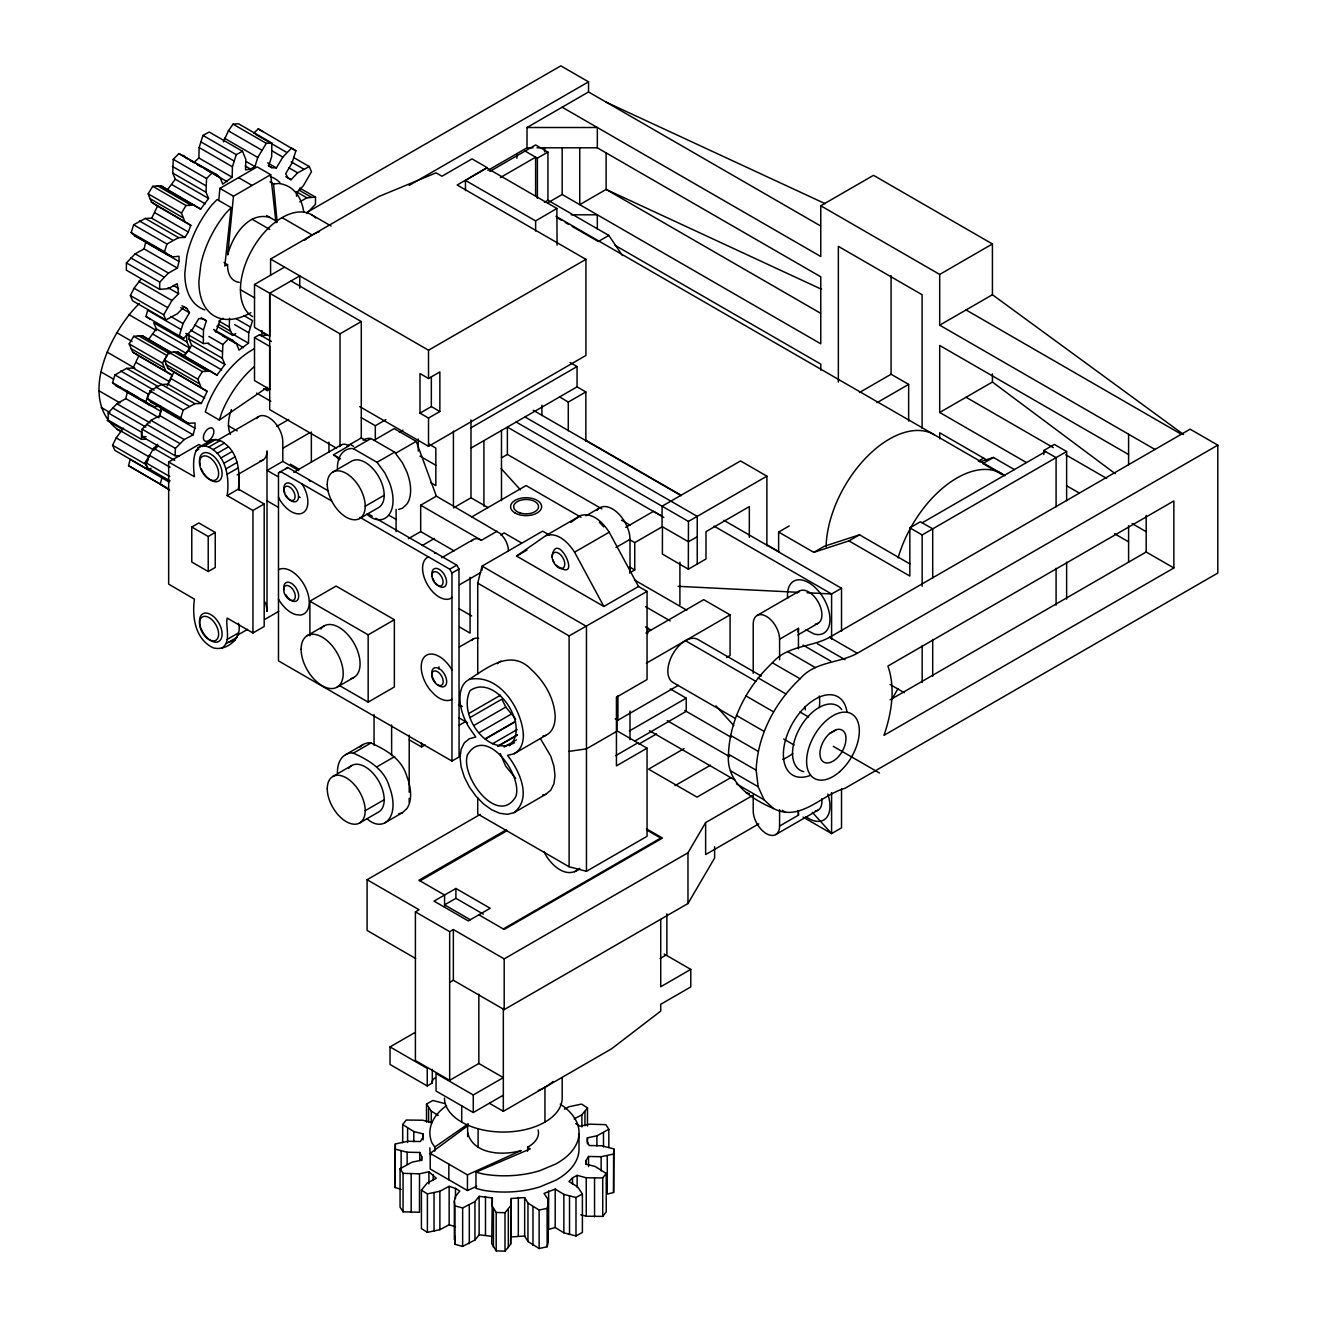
<?xml version="1.0" encoding="UTF-8"?>
<svg xmlns="http://www.w3.org/2000/svg" width="1317" height="1317" viewBox="0 0 1317 1317"><rect width="100%" height="100%" fill="white"/><g stroke="black" fill="none" stroke-linecap="round" stroke-linejoin="round"><path stroke-width="1.5" d="M220.927 648.491C232.039 642.959 225.306 627.534 227.15 618.068L252.946 632.967L264.19 626.464L264.19 503.983L252.946 510.469L227.15 495.587C229.718 477.972 226.442 455.781 208.761 447.072C191.146 440.421 193.072 466.811 194.455 476.705L168.658 462.004L168.658 584.122L194.455 599.186C191.87 616.85 195.212 639.206 213.058 647.783C226.508 651.717 243.151 637.856 238.41 623.221M227.15 495.587L238.41 489.084C240.27 472.787 238.723 453.575 224.318 443.105C219.33 438.89 210.045 437.392 206.851 444.488M259.976 460.966A19.887 11.474 60 0 0 267.005 450.974L267.005 611.401A19.887 11.474 60 0 0 265.129 602.198M299.766 288.16L299.766 275.895L269.705 293.247L269.705 409.636L336.493 448.208M331.719 501.053L280.702 471.601L278.48 472.885L278.48 660.887L451.961 761.061L459.09 756.946L458.975 568.993L456.736 565.141L375.872 518.322M328.937 452.274L328.937 442.183M340.016 446.15L340.016 333.827L361.286 321.562L361.286 437.952L347.112 446.134M391.626 755.514L391.626 724.992M409.192 802.349L409.192 798.283M409.192 792.175L409.225 735.149M418.263 451.105L418.263 439.005M451.961 761.061L451.961 573.043L449.739 569.191L359.936 517.334M453.427 507.918L470.992 497.777L470.992 419.975M483.899 506.222L483.899 440.652M501.497 500.674L501.481 430.494M629.477 573.01L634.745 569.981L634.745 542.637L662.451 526.635L662.385 554.045L688.33 569.191L705.994 558.984L705.994 531.624L749.324 506.601L749.324 537.32M647.651 633.642L647.651 627.501M525.104 417.045L697.253 516.379L697.22 536.694L688.445 541.748L662.056 526.537L662.089 506.222L740.533 460.934L766.889 476.161L688.462 521.433L688.33 569.191M159.637 289.361L159.719 282.118L168.461 273.063L177.383 268.075L178.997 261.49L145.71 242.262L144.08 248.864L135.174 253.852L126.432 262.89L126.333 270.15L159.637 289.361L168.263 288.67L177.186 283.682L178.585 293.757L171.951 300.523L163.67 314.763L165.876 319.982L177.515 313.66L184.117 306.795L187.228 308.754L189.5 312.771L183.063 323.603L179.277 335.72L183.59 338.436L192.348 329.431L198.785 318.599L203.295 318.862L206.407 320.805L203.476 329.974L203.328 343.523L208.827 343.161M178.997 261.49L179.063 256.272L172.511 256.881L168.033 255.037L134.729 235.809L131.173 232.566L133.626 224.795L145.265 218.424L151.702 218.21L184.989 237.422L188.282 232.006L190.833 225.339L151.455 202.094L148.162 193.829L152.723 186.29L161.267 185.878L200.645 209.123L208.58 198.455L206.028 192.266L206.555 178.536L212.185 172.823L216.614 174.601L220.268 177.844L222.721 184.133L232.171 177.202L232.434 166.765L236.27 154.649L242.493 151.257L245.835 159.472L245.571 169.909L250.444 169.053L254.938 166.601L257.77 157.447L266.314 143.355L271.829 143.01L271.681 156.542L268.75 165.712L271.845 167.671L276.372 167.917L282.809 157.085L291.567 148.08L295.881 150.796L292.078 162.913L285.641 173.745L287.929 177.779L291.041 179.721L297.626 172.856L309.265 166.551L311.47 171.753L303.19 185.993L296.555 192.776L296.506 196.249M224.071 262.445L227.578 264.865A34.028 19.64 -60 0 0 239.299 282.348M299.749 188.051L315.52 197.155L315.421 204.415L306.68 213.453M193.912 162.468L198.867 157.974L199.13 147.537L202.966 135.421L209.205 132.029L242.493 151.257M235.776 333.58L232.648 335.275L230.64 331.291L229.323 327.044L229.537 318.352M213.65 329.464L232.928 340.593L236.566 343.836L239.035 350.108L248.485 343.161L248.732 332.74L252.551 320.607L243.793 315.553M262.017 330.616L261.885 335.835L266.775 334.962L261.507 331.933M270.397 389.108A34.028 19.64 -60 0 0 267.252 390.589L267.335 387.313L219.379 420.057L205.32 411.941L207.609 404.698A74.575 43.049 -60 0 1 253.967 348.923M175.128 455.731L141.841 436.503L142.088 429.161L150.928 420.337L159.834 415.612L161.579 408.994L194.883 428.223L193.122 434.84L184.215 439.565L175.391 448.389L175.128 455.731L179.441 455.912M194.883 428.223L195.064 422.938L188.578 423.317L184.199 421.275L150.912 402.047L147.471 398.623L149.973 390.853L161.629 384.465L168.066 384.218L201.353 403.446L207.181 391.363L167.802 368.134L164.493 359.887L169.053 352.33L177.597 351.902L216.976 375.131L224.911 364.447L222.343 358.273L222.853 344.544L228.483 338.831L232.928 340.593M401.142 1189.366L395.018 1187.506L395.33 1143.963L407.776 1141.279L420.37 1141.526L422.806 1137.559L423.02 1133.888L413.818 1131.55L402.689 1124.537L406.179 1120.043L422.658 1120.224L431.795 1122.644M395.018 1187.506L395.33 1143.963M395.018 1149.05L407.134 1152.227L419.728 1152.474L421.687 1156.524L421.473 1160.195L412.023 1162.17L400.072 1168.722L400.072 1207.162L403.051 1211.788L419.497 1212.266L419.497 1173.809L428.898 1171.751L436.306 1178.254L427.037 1183.193L421.424 1190.156L421.424 1228.596L427.399 1232.35L439.878 1229.699L449.146 1224.761L455.484 1226.851M575.71 1123.549L580.007 1126.233L589.407 1124.175L605.869 1124.652L608.833 1129.262L596.897 1135.83L587.448 1137.806L587.234 1141.46L589.176 1145.527L601.77 1145.774L613.887 1148.934L613.59 1154.021L601.128 1156.721L588.534 1156.474L586.114 1160.442L585.884 1164.096L595.086 1166.45L606.232 1173.447L606.232 1211.903L602.725 1216.398L586.246 1216.217L580.764 1214.768M607.269 1155.651L607.269 1194.107L613.59 1192.478L613.887 1148.934M606.232 1173.447L602.725 1177.941L586.246 1177.777L577.126 1175.34L572.5 1177.875L568.96 1181.547L577.636 1186.831L582.394 1193.992L575.99 1197.499L563.857 1194.371L555.198 1189.086L544.02 1193.449L547.724 1198.832L548.251 1203.656L547.131 1208.348L539.13 1210.06L527.952 1203.079L524.66 1197.597L511.259 1198.486L510.65 1244.203L505.004 1251.15L496.196 1250.903L491.718 1243.676L492.311 1197.96L479.125 1196.33L474.943 1201.614L462.646 1207.936L454.925 1205.845L454.349 1201.12L455.452 1196.346L459.781 1191.111L455.484 1188.411L449.146 1186.321L439.878 1191.243L427.399 1193.893L421.424 1190.156M510.65 1244.203L511.259 1198.486M218.737 200.53L219.923 188.38L257.177 166.88L270.709 174.684L276.01 222.754M270.709 174.684L233.471 196.2L227.726 254.889C232.088 236.665 248.222 211.164 269.919 217.47M119.995 431.252C76.172 401.125 109.986 332.394 139.19 303.601M728.466 754.213C729.832 719.362 747.2 686.47 772.371 662.797C787.582 645.198 811.107 647.52 829.595 637.313L1190.124 429.161L1217.813 445.146L1217.813 573.043L845.004 788.29C821.248 794.892 800.374 822.368 773.507 808.539C750.789 798.645 725.98 782.446 728.466 754.213L756.156 770.198L758.164 786.743L764.09 799.814L773.507 808.539M756.156 770.198C757.522 735.33 774.89 702.455 800.061 678.782C815.272 661.183 838.797 663.488 857.268 653.298L1217.813 445.146M204.859 309.907A74.575 43.049 -60 0 1 184.841 272.8L186.849 255.926A74.575 43.049 -60 0 1 211.889 204.925L217.107 199.509L231.166 207.642L224.779 266.034L227.594 264.47M208.58 198.455L175.293 179.227L172.725 173.054L173.251 159.308L178.898 153.595L216.614 174.601M479.125 1196.33L479.125 1234.77L474.943 1240.054L462.646 1246.392L454.925 1244.302L455.089 1236.383M145.891 439.252L141.479 439.335L108.192 420.107L108.192 412.896L116.867 403.743L125.79 398.607L127.337 392.022L160.641 411.25L159.472 416.172M524.66 1197.597L524.66 1236.037L527.952 1241.519L539.13 1248.5L547.131 1246.787L548.251 1242.096L548.251 1203.656M477.725 674.288L477.725 583.151L482.055 566.112L542.653 531.13L549.502 535.081M168.922 489.265L128.556 465.691L130.185 459.435L168.988 481.956M150.286 319.208L145.973 316.508L147.669 310.219L180.972 329.448M161.975 477.906L160.164 484.195L169.613 490.138M158.978 406.245L154.04 406.821L149.512 405.076L116.209 385.848L112.571 382.704L114.941 374.933L126.597 368.365L133.066 368.019L194.932 403.677L201.353 403.446M149.512 405.076L145.874 401.932L148.245 394.162L151.126 392.186M223.347 141.89L228.384 130.86L233.027 124.144L238.525 123.782L271.829 143.01M168.033 255.037L164.477 251.794L166.913 244.007L178.569 237.653L184.989 237.422M219.379 420.057L221.668 412.814A74.575 43.049 -60 0 1 254.346 366.587M184.199 421.275L180.758 417.851L183.277 410.064L194.932 403.677M133.066 368.019L138.779 355.903L132.622 352.034L129.198 343.902L133.692 336.312L142.302 335.72L170.337 351.919M167.177 385.881L172.083 375.115L132.622 352.034M168.066 384.218L173.877 372.135L167.802 368.134M151.702 218.21L157.53 206.127L151.455 202.094M151.043 468.309L148.162 469.576L114.859 450.348L112.571 445.228L116.209 437.902L123.386 428.173M148.162 469.576L145.874 464.457L148.591 458.958M165.876 319.982L132.573 300.753L130.383 295.551L134.071 288.242L141.314 278.595M170.091 480.886L147.306 467.733L145.249 462.382L153.743 448.274L157.76 444.306M215.823 332.032L220.219 319.916L223.199 318.286M891.988 699.064L898.013 688.626M478.845 994.121L478.845 1063.494L449.673 1080.335L415.398 1060.547L415.398 911.874L449.673 931.662L453.361 929.539L504.197 958.891L687.968 852.79L705.632 822.598L753.489 794.991M449.673 982.4L453.361 980.276L504.197 1009.629L687.968 903.528L714.604 858.026L714.604 846.749M142.302 335.72L148.459 339.588L156.328 328.822L153.677 322.747L186.965 341.976L189.632 348.05L184.067 356.166M165.909 371.262L162.485 363.13L166.996 355.541L133.692 336.312M200.645 209.123L167.341 189.911L175.293 179.227M184.759 221.322L181.466 213.058L186.026 205.518L194.57 205.106M177.597 351.902L183.672 355.903L188.331 350.651L191.624 345.219L189.039 339.062L188.792 334.09M201.089 387.363L197.78 379.115L202.341 371.559L210.901 371.131M505.004 1251.15L505.004 1212.71L510.65 1205.763M574.163 1118.907L581.884 1114.791L587.481 1107.844L581.505 1104.09L569.026 1106.741L564.4 1109.21M157.991 446.019L154.04 450.134L120.736 430.922M231.166 207.642L225.948 213.041A74.575 43.049 -60 0 0 200.908 264.042L198.916 280.916A74.575 43.049 -60 0 0 250.856 312.705M253.605 133.28L258.264 128.868L295.881 150.796M285.575 468.786L287.797 467.502L328.246 490.829M451.961 597.325L450.99 598.231A23.558 13.598 60 0 1 427.449 584.633A23.558 13.598 60 0 1 427.449 557.437L428.7 557.042M366.9 818.548C373.287 825.002 383.593 827.125 389.305 818.73A39.345 22.718 60 0 0 389.305 786.611C384.317 769.161 368.892 760.222 353.417 753.126L351.31 752.912A39.345 22.718 60 0 0 337.399 772.7M384.893 822.829L402.459 812.671L406.887 808.572A39.345 22.718 60 0 0 406.887 776.454C401.883 759.004 386.457 750.064 370.999 742.969L368.892 742.772A39.345 22.718 60 0 0 360.002 747.035M513.976 812.671C532.529 798.135 519.26 770.264 507.522 755.382L514.107 753.736L546.259 735.084A39.773 22.965 60 0 0 555.181 716.563C554.391 698.553 544.728 681.91 531.64 669.909C511.49 648.474 488.558 666.748 469.181 679.407L468.803 679.72A39.773 22.965 60 0 0 468.803 727.033L475.766 737.043L469.313 738.755L464.292 742.903L461.131 749.291L460.061 757.473L461.131 766.906L464.292 776.948L469.313 786.891L475.849 796.077L483.471 803.88L491.636 809.757L499.818 813.313L507.44 814.318L513.976 812.671L545.748 794.332L550.769 790.184L553.93 783.796L555 775.614L553.93 766.181L550.769 756.139L540.365 738.557M500.954 661.052L500.575 661.381A39.773 22.965 60 0 0 497.299 663.702M509.267 745.735C531.558 726.77 495.357 672.543 470.07 690.684C457.756 714.67 487.636 757.95 514.552 742.673M514.107 753.736L514.486 753.423A39.773 22.965 60 0 0 523.409 734.902M476.721 1186.321L467.453 1190.519L430.215 1169.002L430.215 1153.379L467.551 1125.953M829.578 733.536L836.344 729.634A18.454 10.651 -60 0 1 846.008 738.607L845.563 742.772A18.454 10.651 -60 0 1 832.97 761.21A18.454 10.651 -60 0 1 820.359 757.324L819.915 753.686A18.454 10.651 -60 0 1 829.578 733.536L836.344 729.634M638.498 586.477L603.861 606.462L516.56 556.07L545.847 535.607L580.484 515.606C592.617 511.704 603.219 522.964 609.211 532.2L638.498 586.477L647.059 591.415L647.059 679.539L616.438 697.22L616.438 765.868L647.059 748.171L647.059 836.295L586.46 871.294L569.109 866.767L477.725 814.005L477.725 797.806M570.722 522.437L580.484 515.606M543.905 851.622C549.568 863.787 566.228 880.398 579.464 868.413M434.758 1151.107L434.758 1147.058L468.276 1123.813M414.789 1032.627L390.03 1046.916L390.03 1064.482L427.251 1085.965L432.305 1082.953L432.305 1069.289M235.216 640.21L228.467 642.367M465.494 190.57L465.444 180.396L486.714 167.95L556.877 208.465L557.091 245.143M535.657 231.068L535.607 220.91L556.877 208.465M399.397 432.19L402.87 430.165M470.992 448.093L577.06 386.852L585.851 391.939L585.851 441.146M375.329 439.944L375.312 425.737L385.914 419.613M684.083 748.616L648.59 769.161L697.022 797.131L730.787 777.639M306.877 212.481L560.844 65.85L588.534 81.835L588.534 91.976L820.557 225.931M270.594 275.055L270.594 259.037L378.868 196.529L436.075 172.84L441.969 176.231L472.029 158.88L487.224 167.654L457.164 185.006L585.917 259.35L585.917 355.458L428.519 446.331L359.739 406.607M409.143 185.401L588.534 81.835M269.705 293.247L269.705 336.214L254.51 327.439L254.51 284.472L284.571 267.104M487.916 170.37L527.014 147.8L527.014 127.502L588.534 91.976M489.825 171.44L535.624 144.952L547.938 152.064L547.938 200.266L608.833 235.43L622.447 255.58M500.378 177.548L535.624 157.2L537.385 158.155L547.938 152.064M254.51 337.596L269.705 346.371L269.705 389.338L254.51 380.564L254.51 337.596L259.581 334.666L271.401 341.482M544.415 202.291L547.938 200.266M548.102 202.62L562.161 194.504L820.771 343.803L820.771 276.8L597.325 147.8L537.056 147.8M168.658 462.004L198.982 444.488L202.505 446.496M197.78 447.945L212.086 439.73M195.607 450.99L198.818 449.13M204.579 445.92L215.84 439.434M217.321 440.438L258.79 416.501M208.761 447.072L220.005 440.586M213.058 449.591L224.318 443.105M217.223 453.311L228.467 446.809M220.927 457.97L232.187 451.468M276.619 426.461L288.653 419.53M608.833 235.43L598.297 241.521L572.187 226.442M223.956 463.255L235.216 456.752M270.594 259.037L428.519 350.223L585.917 259.35M226.096 468.803L237.34 462.316M227.183 474.252L238.426 467.749M283.336 447.961L309.61 432.799M237.175 474.91L262.873 460.077M256.568 418.576A19.887 11.474 60 0 1 272.372 420.139A19.887 11.474 60 0 1 282.809 441.837L282.809 461.378L267.153 470.416L277.788 476.556M428.519 378.489L439.862 371.937L439.862 411.513L428.519 418.065L419.991 413.143L419.991 373.567L428.519 378.489L428.519 350.223M278.48 472.885L287.797 467.502M191.772 527.014L198.818 522.948L215.247 532.447L215.247 567.462L208.218 571.512L191.772 562.03L191.772 527.014L208.218 536.496L215.247 532.447M293.773 472.26L341.07 444.948M339.21 459.847A16.15 9.334 60 0 0 333.497 454.793L349.153 445.739L346.19 444.488A16.15 9.334 60 0 0 339.259 446.628M337.399 468.259A39.345 22.718 60 0 1 351.31 448.471L353.417 448.669L370.999 438.528L396.088 452.982L416.221 441.36L436.355 496.147L500.016 533.401A16.15 9.334 60 0 1 508.099 547.395L508.494 551.033M419.991 413.143L431.334 406.591L439.862 411.513M374.044 440.257L394.178 428.634L416.221 441.36M332.822 472.029L351.804 461.065A26.85 15.508 60 0 1 378.637 476.556A26.85 15.508 60 0 1 378.637 507.555L359.656 518.519M562.161 107.204L820.771 256.502L820.771 205.765L873.5 175.326L992.425 243.974L992.425 294.728L1183.539 434.495M353.417 448.669L377.024 462.316L394.606 452.159L402.459 462.81L406.887 472.013A39.345 22.718 60 0 1 406.887 504.131L402.459 508.23L398.623 509.416M470.992 427.795L577.06 366.554L577.06 386.852M365.221 506.238L384.202 495.274M568.269 430.741L568.269 402.08L585.851 391.939M501.497 457.839L507.374 454.447L601.869 508.856M454.151 550.918L420.699 531.574L420.666 505.218L436.355 496.147M227.183 639.436L238.426 632.934M237.208 635.337L247.58 629.345M264.865 619.369L278.694 611.384M226.096 643.618L237.34 637.115M408.385 538.686L420.699 531.574M309.89 635.864L309.89 601.194L336.082 586.081L394.359 619.714L394.359 686.997L368.167 702.126L339.918 685.811M422.131 545.584L434.478 538.455M471.47 517.087L526.092 485.561L581.027 517.268M441.689 557.75L473.33 539.493M307.273 635.617L324.147 625.871M820.771 205.765L939.696 274.43L992.425 243.974M471.519 541.172A16.15 9.334 60 0 1 481.413 540.283L497.069 531.245M500.69 534.932L504.164 532.924L521.581 542.983M449.739 569.191L456.736 565.141M451.961 573.043L458.975 568.993M309.89 601.194L368.167 634.843L394.359 619.714M459.6 584.732L480.705 572.549M516.56 556.07L526.965 550.062M585.933 515.82L600.009 507.703M939.696 274.43L939.696 325.167L992.425 294.728M337.037 687.178L353.911 677.432M545.847 535.607C557.98 531.706 568.582 542.95 574.574 552.185L609.211 532.2M625.674 527.393L653.578 511.292L662.303 516.33M859.441 392.515L891.082 374.258L908.648 384.399L908.648 421.111M615.944 547.493L630.003 539.377A24.858 14.355 60 0 0 616.982 512.247A24.858 14.355 60 0 0 597.21 510.288M877.007 402.673L908.648 384.399M459.386 646.993L473.445 638.877M345.548 754.69L363.13 744.549M1128.603 454.53L939.696 345.466L939.696 412.468L992.425 382.029L992.425 373.896M353.417 753.126L370.999 742.969M647.059 591.415L569.109 635.913L477.725 583.151M332.822 776.47L351.804 765.506M778.627 551.839L778.627 532.052L789.179 525.96M468.803 713.518L500.575 695.178M377.024 766.757L394.606 756.6M470.07 717.535L501.843 699.195L505.794 707.048L515.77 719.214M409.274 739.891L421.572 746.986L425.128 744.928M458.925 725.42L466.037 721.321M474.021 725.387L505.794 707.048M645.923 633.033L703.722 599.663L730.079 614.874L730.079 655.471L726.655 657.463M479.19 732.631L510.963 714.291M485.199 738.788L515.194 721.453M485.479 738.985L515.49 721.667M365.221 810.679L384.202 799.715M778.627 532.052L813.791 552.35L824.343 546.259L859.491 534.801L909.948 563.939M978.366 461.18L983.634 458.135M492.476 743.792L517.186 729.519M359.656 822.977L378.637 812.013A26.85 15.508 60 0 0 376.777 778.034A26.85 15.508 60 0 0 348.775 768.305M813.791 552.35L848.938 540.892L859.491 534.801M1014.304 469.527L993.43 457.46L982.877 463.551L1002.023 474.614M497.81 746.113L517.219 734.902M498.089 746.229L517.515 735.018M646.334 663.225L730.079 614.874M504.098 747.019L516.462 739.891M757.077 615.467L799.419 591.037M848.938 540.892L909.849 576.056L909.849 527.837L920.402 521.762L932.699 528.858L932.699 578.048M1043.788 454.53L1043.788 450.513L1054.324 444.422L1066.638 451.533L1066.638 500.723M922.147 522.833L1045.55 451.599L1056.086 457.625L1056.086 506.798M909.849 527.837L922.147 534.949L1066.638 451.533M841.514 631.255L841.514 588.255L831.587 593.983L807.025 592.749M615.171 718.654L617.92 720.234L678.321 685.367M616.438 731.544L586.46 748.846L569.109 751.348M779.582 659.768L779.582 639.222L798.448 628.324L798.448 648.869M415.612 958.48L367.097 930.461L367.097 879.723L480.178 814.433M629.279 731.034L686.239 698.158L686.239 711.345L634.613 741.142M797.937 634.926L818.055 623.32M615.73 755.629L637.84 742.854M638.844 744.138L656.64 733.865M506.485 829.694L418.938 880.233L444.57 895.033L444.57 907.215M420.09 880.892L506.749 830.862M415.398 911.874L419.086 909.751L367.097 879.723M455.912 888.481L434.017 901.124L468.292 920.912L490.187 908.269L455.912 888.481L455.912 898.326L483.323 914.163M455.912 898.326L444.57 904.878L470.268 919.71M675.045 785.656L710.538 765.161M574.574 871.821L579.776 868.825M890.144 699.821L1146.185 551.988L1173.875 567.973L1173.875 500.954L887.905 666.056C895.774 688.396 891.477 713.353 884.003 735.314L1173.875 567.973M503.324 928.946L660.722 838.073L646.565 829.891M758.79 823.882L705.632 854.568L705.632 822.598M753.209 796.472L753.209 810.828A18.636 10.766 60 0 0 766.395 833.661A18.636 10.766 60 0 0 779.582 826.055L798.448 815.157L798.448 811.058M775.713 834.599L818.055 810.153M660.064 958.513L666.879 954.578L666.879 913.784M503.324 1095.184L473.264 1112.536L436.042 1091.036L436.042 1073.487L473.264 1094.97L503.324 1077.619L478.532 1063.313M489.447 1103.3L503.324 1111.318L611.598 1048.793L660.722 1011.094L660.722 1004.295L690.783 986.943L690.783 969.394L660.722 986.746L660.722 919.529M299.749 201.847L306.877 197.846L315.52 197.155M426.51 1122.199L426.51 1103.992L432.914 1100.485L445.047 1103.63M527.508 1151.272L527.854 1147.025A34.028 19.64 0 0 0 538.11 1129.871M548.629 1190.93L548.629 1229.37L555.198 1227.526L563.857 1232.811L575.99 1235.955L582.394 1232.449L582.394 1193.992M430.215 1153.379L467.453 1174.879L521.153 1150.515C503.176 1155.849 473.033 1154.63 467.65 1132.669M579.003 1133.921L579.003 1150.153A74.575 43.049 0 0 1 555.741 1180.246L539.986 1186.847A74.575 43.049 0 0 1 483.207 1190.272L475.964 1188.395L475.964 1172.163L530.241 1148.868L527.508 1147.206M979.749 461.921L993.43 457.46M434.561 553.321L435.828 552.926M398.623 813.857L402.459 812.671M469.181 679.407C499.044 673.25 521.713 708.414 523.409 734.902M542.818 736.154L545.88 735.396M542.472 795.155L545.748 794.332M511.259 1236.943L524.66 1236.037M270.001 181.878L273.524 183.903L278.677 183.491A74.575 43.049 -60 0 1 303.783 212.235M400.072 1168.722L403.051 1173.332L419.497 1173.809M527.014 127.502L597.325 127.502L597.325 147.8M527.014 147.8L533.039 147.8M571.199 214.803L597.325 214.803L597.325 229.01M491.718 1205.236L496.196 1212.463L505.004 1212.71M479.125 1234.77L492.311 1236.416M141.841 436.503L146.154 436.701M678.09 586.312L798.843 592.354M370.999 438.528L368.892 438.314A39.345 22.718 60 0 0 363.13 440.092M475.964 1172.163L483.207 1174.023A74.575 43.049 0 0 0 539.986 1170.615L555.741 1164.014A74.575 43.049 0 0 0 560.235 1104.173M116.538 429.243L120.045 430.33M745.817 792.571L749.324 793.641M116.209 385.848L120.736 387.593M134.729 235.809L149.726 243.727M298.515 496.838L300.21 497.563M606.116 102.133L825.216 203.691M821.512 289.263L606.116 189.434L579.743 204.662L579.743 147.8M150.912 402.047L155.274 404.089M966.052 309.939L1181.234 434.182M939.696 325.167L1154.976 449.459M820.557 313.232L606.116 189.434L606.116 152.887M966.052 397.257L1053.287 447.615M1065.749 454.809L1106.692 478.433M939.696 412.468L1026.206 462.415M1066.819 485.858L1079.183 493.002M1132.126 523.573L1146.185 531.689M615.055 245.341L820.771 364.101L820.771 370.192M987.371 460.292L939.696 432.766L939.696 438.857M1114.478 533.681L1128.603 541.83M555.988 216.317L1001.628 473.61M556.531 217.404L561.75 220.416M565.223 222.425L568.714 224.433M465.444 180.396L535.607 220.91M255.366 134.285L286.908 152.509M293.493 157.447L309.265 166.551M233.027 124.144L266.314 143.355M272.29 151.011L282.809 157.085M291.238 161.909L303.519 168.988M228.384 130.86L261.671 150.072M288.867 167.802L297.626 172.856M267.614 162.864L276.372 167.917M224.466 138.219L257.77 157.447M268.339 165.646L271.845 167.671M285.773 176.692L291.041 179.721M298.877 190.043L311.141 197.138M202.966 135.421L236.27 154.649M246.18 161.547L254.938 166.601M296.358 191.788L306.877 197.846M245.192 166.008L250.444 169.053M200.694 141.742L233.998 160.954M199.13 147.537L232.434 166.765M570.031 362.504L577.06 366.554M311.487 214.704L330.995 225.964M238.558 177.63L252.09 185.45M198.867 157.974L232.171 177.202M178.898 153.595L212.185 172.823M197.418 164.493L200.925 166.518M204.431 168.543L227.215 181.697M190.471 160.658L193.978 162.666M197.484 164.691L200.991 166.716M206.242 169.761L209.749 171.786M213.255 173.811L220.268 177.844M282.052 217.618L312.195 235.019M173.251 159.308L206.555 178.536M219.923 188.38L233.471 196.2M266.544 215.511L276.982 221.536M172.412 166.436L205.699 185.648M172.725 173.054L206.028 192.266M252.09 219.231L269.722 229.421M172 184.66L205.304 203.872M157.299 185.681L190.586 204.909M152.723 186.29L186.026 205.518M585.867 440.257L681.333 495.373M766.198 544.365L778.577 551.51M533.253 410.278L681.152 495.669M723.922 520.347L841.514 588.255M148.162 193.829L181.466 213.058M149.595 198.406L182.882 217.634M290.975 280.965L361.286 321.562M713.979 526.092L831.587 593.983L831.587 639.041M157.53 206.127L190.833 225.339M154.978 212.778L188.282 232.006M516.149 422.016L688.462 521.433M663.85 517.449L507.374 427.103L507.374 454.447M145.265 218.424L178.569 237.653M254.51 284.472L340.016 333.827M139.421 220.943L172.708 240.171M133.626 224.795L166.913 244.007M240.451 289.691L254.625 297.889M131.173 232.566L164.477 251.794M153.233 245.752L172.511 256.881M829.595 637.313L857.268 653.298M621.476 520.149L630.399 525.285M144.08 248.864L177.383 268.075M890.078 684.478L904.335 692.709M817.314 643.684L845.004 659.669M135.174 253.852L168.461 273.063M629.427 539.558L634.745 542.637M803.041 645.1L830.714 661.085M130.86 257.934L164.164 277.146M236.27 318.829L250.296 326.929M173.4 285.493L178.651 288.538M234.706 324.64L248.732 332.74M126.432 262.89L159.719 282.118M168.082 287.682L178.585 293.757M218.803 320.986L229.323 327.044M428.815 444.043L435.845 448.093L435.845 485.594L430.56 482.549M787.698 651.619L815.388 667.604M218.375 324.196L230.64 331.291M232.714 334.057L248.485 343.161M181.96 305.709L187.228 308.754M216.877 326.172L232.648 335.275M138.664 281.295L171.951 300.523M201.155 317.776L206.407 320.805M180.742 307.717L189.5 312.771M629.427 566.903L634.745 569.981M214.457 330.732L243.53 347.655M222.557 335.736L226.063 337.761M229.57 339.786L236.566 343.836M361.286 417.654L375.312 425.737M134.071 288.242L167.374 307.454M194.702 324.92L203.476 329.974M420.008 456.159L435.845 465.296M634.695 580.106L686.832 610.215M208.827 336.444L222.853 344.544M772.371 662.797L800.061 678.782M170.798 316.524L183.063 323.603M190.537 330.057L202.802 337.136M130.383 295.551L163.67 314.763M207.987 343.572L222.013 351.672M185.796 333.399L203.328 343.523M470.992 497.777L488.014 507.605M361.286 437.952L366.554 440.981M189.039 339.062L222.343 358.273M145.973 316.508L183.59 338.436M645.462 606.643L670.221 620.916M191.624 345.219L224.911 364.447M263.746 388.564L267.252 390.589M761.341 676.082L697.845 639.436A24.858 14.355 -60 0 0 672.987 653.792A24.858 14.355 -60 0 0 672.987 682.486L734.721 718.127M156.328 328.822L189.632 348.05M128.803 314.565L156.493 330.551M758.082 677.876L785.772 693.861M188.331 350.651L221.635 369.879M350.124 444.323L353.647 446.364M256.7 393.141L270.808 401.29M685.416 640.671L755.958 681.399M153.085 334.288L186.388 353.499M185.434 356.923L216.976 375.131M799.88 711.987L808.589 717.008M173.614 351.721L206.917 370.95M148.459 339.588L171.243 352.742M645.462 626.908L650.763 629.97M169.053 352.33L202.341 371.559M138.285 335.621L169.827 353.829M420.666 505.218L481.413 540.283M164.493 359.887L197.78 379.115M116.538 332.526L132.112 341.515M745.817 695.837L773.507 711.822M833.299 746.344L879.443 772.98M165.926 364.463L199.229 383.675M129.198 343.902L162.485 363.13M173.877 372.135L207.181 391.363M130.696 348.412L163.983 367.641M138.779 355.903L172.083 375.115M171.342 378.786L204.645 398.014M136.309 362.554L169.613 381.782M783.697 739.018L794.135 745.043M107.121 352.116L134.811 368.101M736.401 715.427L764.09 731.412M389.305 515.49L396.088 519.408M228.384 425.803L237.208 430.889M126.597 368.365L158.139 386.572M290.399 464.177L299.157 469.231M155.768 386.984L189.072 406.212M282.809 461.378L298.745 470.581M120.736 370.999L154.023 390.211M368.809 514.239L372.332 516.28M670.254 688.923L686.239 698.158M366.9 514.107C373.287 520.544 383.593 522.684 389.305 514.288A39.345 22.718 60 0 0 389.305 482.17L384.893 472.951L377.024 462.316M149.973 390.853L183.277 410.064M114.941 374.933L148.245 394.162M147.471 398.623L180.758 417.851M101.211 372.036L113.311 379.033M730.491 735.347L758.164 751.332M157.036 405.109L188.578 423.317M684.807 710.522L731.116 737.257M112.571 382.704L145.874 401.932M126.004 390.622L138.269 397.718M141.775 399.726L154.04 406.821M159.834 415.612L193.122 434.84M125.79 398.607L159.077 417.818M150.928 420.337L184.215 439.565M99.187 390.902L119.946 402.887M667.242 720.662L729.569 756.666M116.867 403.743L150.171 422.971M146.582 424.304L179.869 443.533M112.587 407.891L145.891 427.103M459.304 608.816L471.651 615.928M267.153 500.855L277.788 506.996M142.088 429.161L175.391 448.389M101.211 407.447L109.854 412.435M730.491 770.758L758.164 786.743M108.192 412.896L141.479 432.124L141.479 439.335M238.41 489.084L264.19 503.983M803.074 817.116L831.587 833.579L841.514 827.85L841.514 788.932M649.396 730.672L734.919 780.043M107.121 420.518L122.695 429.507M736.401 783.829L764.09 799.814M782.314 810.334L785.772 812.342M153.743 448.274L174.766 460.407M459.534 627.007L470.087 633.098L470.021 577.323M149.051 455.122L170.091 467.255M116.209 437.902L149.512 457.114M647.059 748.171L616.965 730.803L616.965 696.479M145.249 462.382L169.778 476.54M112.571 445.228L145.874 464.457M128.556 465.691L166.238 487.52M458.678 704.48L462.234 706.538M458.678 717.666L467.551 722.803M646.499 828.837L662.484 838.073L504.197 929.456L478.845 914.821M664.196 954.035L690.783 969.394M390.03 1046.916L427.251 1068.416L427.251 1085.965M333.497 454.793L340.543 458.859M525.088 151.043L535.624 157.2L535.624 196.151M559.478 396.829L568.269 402.08M426.51 1103.992L431.285 1111.153L438.215 1115.384M1043.788 450.513L1045.55 451.599M258.264 128.868L262.577 131.568M161.267 185.878L165.827 188.891M805.988 629.707L814.235 634.037A30.028 17.335 60 0 0 829.463 613.837A30.028 17.335 60 0 0 805.049 580.896A30.028 17.335 60 0 0 787.681 598.231M992.425 382.029L1115.236 473.692M183.326 155.373L186.965 158.633M259.581 334.666L260.239 335.275A10.503 6.058 -60 0 0 265.491 334.748M555.889 564.944C584.781 586.723 556.465 526.751 551.872 556.976M515.737 778.429L505.728 766.214L500.262 753.571M501.135 468.539L520.413 489.842M715.921 705.813L733.832 725.585M812.309 812.293L831.587 833.579L831.587 792.62M308.853 479.635L310.121 481.479M301.741 483.734L302.992 485.578A23.558 13.598 60 0 1 302.992 512.774A23.558 13.598 60 0 1 279.451 499.176L278.48 497.168M434.758 1147.058L431.927 1142.777A74.575 43.049 0 0 1 446.545 1105.638M574.574 552.185L603.861 606.462M552.728 559.709L554.111 562.441M432.305 1082.953L432.141 1082.162A10.503 6.058 0 0 1 435.203 1077.882M548.251 1242.096L547.724 1198.832M273.524 183.903L277.163 222.211M186.553 335.407L186.965 341.976M697.22 536.694L697.253 564.022M1146.185 515.441L1146.185 551.988M1128.603 434.231L1128.603 464.687M1128.603 525.598L1128.603 562.129M1066.638 562.194L1066.638 599.087M1056.086 568.285L1056.086 605.178M932.699 639.535L932.699 676.411M922.114 428.387L922.114 294.728L838.353 246.361L838.353 382.078M922.147 534.949L922.147 586.18M922.147 645.61L922.147 682.502M891.082 275.549L891.082 374.258M779.582 809.626L779.582 826.055M766.889 476.161L766.889 545.781M753.209 673.283L753.209 624.011A18.636 10.766 60 0 1 766.395 616.389A18.636 10.766 60 0 1 779.582 639.222M687.968 852.79L687.968 903.528M679.901 562.178L679.901 604.799M630.003 539.377L630.003 572.138M630.003 711.032L630.003 739.775M617.92 695.886L617.92 720.234M613.59 1154.021L613.59 1192.478M608.833 1129.262L608.833 1147.486M603.482 1132.867L603.482 1147.041M602.725 1177.941L602.725 1216.398M601.128 1156.721L601.128 1170.879M596.897 1135.83L596.897 1145.938M594.543 1178.336L594.543 1216.793M588.534 1156.474L588.534 1166.582M587.481 1107.844L587.481 1126.051M587.448 1137.806L587.448 1143.864M586.46 871.294L586.46 626.398L482.055 566.112L482.055 570.195M586.246 1177.777L586.246 1216.217M586.114 1160.442L586.114 1164.491M584.962 1111.564L584.962 1125.722M581.884 1114.791L581.884 1126.94M577.126 1175.34L577.126 1187.49M575.99 1197.499L575.99 1235.955M572.5 1177.875L572.5 1183.934M569.52 1196.099L569.52 1234.539M569.109 635.913L569.109 866.767M563.857 1194.371L563.857 1232.811M562.161 147.8L562.161 194.504M562.178 1077.602L562.178 1098.065A58.853 33.979 0 0 1 503.324 1132.044A58.853 33.979 0 0 1 444.471 1098.065M555.198 1189.086L555.198 1227.526M547.131 1208.348L547.131 1246.787M544.942 1087.282L544.942 1122.1M544.596 147.8L544.596 151.867M541.913 405.29L541.913 415.53M539.13 1210.06L539.13 1248.5M537.385 158.155L537.385 198.324M532.973 1206.915L532.973 1245.372M527.952 1203.079L527.952 1241.519M518.322 1197.416L518.322 1235.856M516.906 154.155L516.906 158.221M508.329 1209.204L508.329 1247.643M504.197 958.891L504.197 1009.629M503.324 1008.378L503.324 1111.318M496.196 1212.463L496.196 1250.903M493.463 1208.792L493.463 1247.232M492.311 1197.96L492.311 1204.034M485.479 1196.511L485.479 1234.951M478.104 1128.916L478.104 1147.239M474.943 1201.614L474.943 1240.054M473.264 1094.97L473.264 1112.536M469.296 1205.154L469.296 1243.61M467.65 1124.537L467.65 1136.587M467.453 1174.879L467.453 1190.519M462.646 1207.936L462.646 1246.392M461.707 1105.72L461.707 1122.1M455.484 1188.411L455.484 1198.536M454.925 1205.845L454.925 1244.302M454.349 1201.12L454.349 1239.577M453.427 431.103L453.427 505.893M453.361 929.539L453.361 980.276M449.673 931.662L449.673 1080.335M449.146 1186.321L449.146 1224.761M448.834 1164.129L448.834 1179.769M439.878 1191.243L439.878 1229.699M434.034 1192.758L434.034 1231.197M433.194 1174.451L433.194 1180.526M431.334 376.909L431.334 406.591M431.285 1111.153L431.285 1123.302M428.898 1171.751L428.898 1183.901M428.519 418.065L428.519 446.331M428.585 1107.811L428.585 1121.969M427.399 1193.893L427.399 1232.35M423.02 1133.888L423.02 1139.962M421.687 1156.524L421.687 1160.573M421.572 743.068L421.572 746.986M419.728 1152.474L419.728 1160.557M413.818 1131.55L413.818 1141.658M411.167 1174.056L411.167 1212.496M407.595 1128.34L407.595 1142.497M407.134 1152.227L407.134 1164.36M403.051 1173.332L403.051 1211.788M402.689 1124.537L402.689 1142.744M401.142 1150.926L401.142 1169.134M396.088 509.35L396.088 531.591M374.044 714.505L374.044 745.142M368.167 634.843L368.167 702.126M311.355 431.96L311.355 462.234M252.946 510.469L252.946 632.967M238.887 473.807L238.887 490.27M208.218 536.496L208.218 571.512M160.641 406.064L160.641 411.25M805.016 706.488A24.858 14.355 -60 0 1 805.28 709.863M599.4 522.405A24.858 14.355 60 0 1 603.647 526.882M552.959 1081.504A58.853 33.979 0 0 1 538.258 1090.608M430.692 1155.338A74.575 43.049 0 0 1 429.902 1147.831M810.383 775.367A45.239 26.126 -60 0 1 783.434 752.501A45.239 26.126 -60 0 1 813.708 700.084A45.239 26.126 -60 0 1 846.979 711.97M819.306 695.985A45.239 26.126 -60 0 1 819.306 707.558M792.719 753.604A45.239 26.126 -60 0 1 782.693 759.399M803.782 771.696A37.288 21.533 -60 0 1 801.082 725.865A37.288 21.533 -60 0 1 841.728 709.616M471.634 640.556A16.15 9.334 60 0 1 478.565 638.416M798.448 628.324A18.636 10.766 60 0 1 798.003 632.012M797.312 592.979A18.636 10.766 60 0 1 818.055 601.787A18.636 10.766 60 0 1 815.322 624.159M821.709 798.859A18.636 10.766 60 0 1 815.322 810.992M798.003 810.959A18.636 10.766 60 0 1 798.448 815.157M304.457 240.336A58.853 33.979 -60 0 1 319.438 231.578M252.634 316.64A58.853 33.979 -60 0 1 255.037 244.732A58.853 33.979 -60 0 1 315.734 217.98M270.298 176.626A74.575 43.049 -60 0 1 279.879 182.487M432.124 575.924A10.371 5.992 60 0 1 439.22 569.356A10.371 5.992 60 0 1 446.315 584.122A10.371 5.992 60 0 1 435.548 583.052M434.034 580.83A10.371 5.992 60 0 1 432.865 578.393M451.961 699.343A25.484 14.717 60 0 1 434.561 694.685L430.215 690.092A25.484 14.717 60 0 1 424.93 656.36A25.484 14.717 60 0 1 451.961 669.925M320.805 628.983A29.764 17.187 60 0 1 353.252 641.955A29.764 17.187 60 0 1 351.096 678.535M284.867 492.953A10.371 5.992 60 0 1 290.58 483.569A10.371 5.992 60 0 1 298.119 499.258A10.371 5.992 60 0 1 286.036 495.373M278.48 599.186A25.484 14.717 60 0 0 295.881 614.627L300.227 615.055A25.484 14.717 60 0 0 305.511 587.415A25.484 14.717 60 0 0 278.48 569.767M435.483 682.601A10.569 6.108 60 0 1 434.939 667.735A10.569 6.108 60 0 1 446.578 680.033A10.569 6.108 60 0 1 437.293 684.494M284.011 589.901A10.569 6.108 60 0 1 291.88 583.612A10.569 6.108 60 0 1 297.988 599.383A10.569 6.108 60 0 1 285.937 594.889M438.759 668.921A10.569 6.108 60 0 1 439.005 666.846M827.784 794.151A30.028 17.335 60 0 1 825.989 818.252A30.028 17.335 60 0 1 805.971 816.721M898.079 557.931A89.54 51.692 -60 0 1 1004.838 475.75M826.088 546.851A89.54 51.692 -60 0 1 865.911 457.839A89.54 51.692 -60 0 1 934.165 434.659M204.086 473.774A15.985 9.235 60 0 0 208.547 478.647L211.494 480.59A15.985 9.235 60 0 0 222.079 474.581A15.985 9.235 60 0 0 213.058 455.682L210.127 453.739A15.985 9.235 60 0 0 200.085 465.115M203.312 472.605A15.985 9.235 60 0 1 201.386 468.918M201.172 628.867A15.985 9.235 60 0 0 210.127 640.243L213.058 641.692A15.985 9.235 60 0 0 222.079 633.197A15.985 9.235 60 0 0 211.494 614.973L208.547 613.524A15.985 9.235 60 0 0 200.694 627.6M230.475 434.412A34.028 19.64 -60 0 1 231.413 409.521M467.486 754.789C460.028 776.141 497.76 827.027 515.803 796.637C523.261 775.285 485.529 724.399 467.486 754.789M519.886 512.873A12.429 7.178 0 0 0 538.521 506.666A12.429 7.178 0 0 0 519.886 500.444A12.429 7.178 0 0 0 519.886 512.873M552.152 556.745A8.923 5.153 60 0 0 561.618 568.516A8.923 5.153 60 0 0 561.618 555.906A8.923 5.153 60 0 0 552.152 556.745M839.785 771.614A37.288 21.533 -60 0 0 851.605 713.863A37.288 21.533 -60 0 0 807.502 752.978A37.288 21.533 -60 0 0 839.785 771.614M283.632 589.621A8.297 4.791 60 0 0 292.423 600.568A8.297 4.791 60 0 0 292.423 588.847A8.297 4.791 60 0 0 283.632 589.621M283.912 490.171A7.886 4.56 60 0 0 292.292 500.575A7.886 4.56 60 0 0 292.292 489.414A7.886 4.56 60 0 0 283.912 490.171M199.707 625.279A13.499 7.803 60 0 0 215.33 640.556A13.499 7.803 60 0 0 212.202 620.011A13.499 7.803 60 0 0 199.707 625.279M431.91 575.611A7.886 4.56 60 0 0 440.29 586.032A7.886 4.56 60 0 0 440.29 574.87A7.886 4.56 60 0 0 431.91 575.611M199.558 463.469A13.499 7.803 60 0 0 214.441 480.392A13.499 7.803 60 0 0 213.239 460.654A13.499 7.803 60 0 0 199.558 463.469M431.778 674.995A8.083 4.659 60 0 0 440.355 685.647A8.083 4.659 60 0 0 440.355 674.222A8.083 4.659 60 0 0 431.778 674.995M301.116 649.248A29.764 17.187 60 0 0 332.674 688.528A29.764 17.187 60 0 0 332.674 646.433A29.764 17.187 60 0 0 301.116 649.248M515.112 513.004A15.541 8.972 0 0 0 541.106 508.988A15.541 8.972 0 0 0 522.075 498.007A15.541 8.972 0 0 0 515.112 513.004M327.258 788.768A26.85 15.508 60 0 0 355.722 824.179A26.85 15.508 60 0 0 355.722 786.216A26.85 15.508 60 0 0 327.258 788.768M327.258 484.31A26.85 15.508 60 0 0 355.722 519.738A26.85 15.508 60 0 0 355.722 481.775A26.85 15.508 60 0 0 327.258 484.31M209.847 439.812A7.458 4.313 -60 0 0 212.449 428.206A7.458 4.313 -60 0 0 203.559 435.779A7.458 4.313 -60 0 0 209.847 439.812"/></g></svg>
